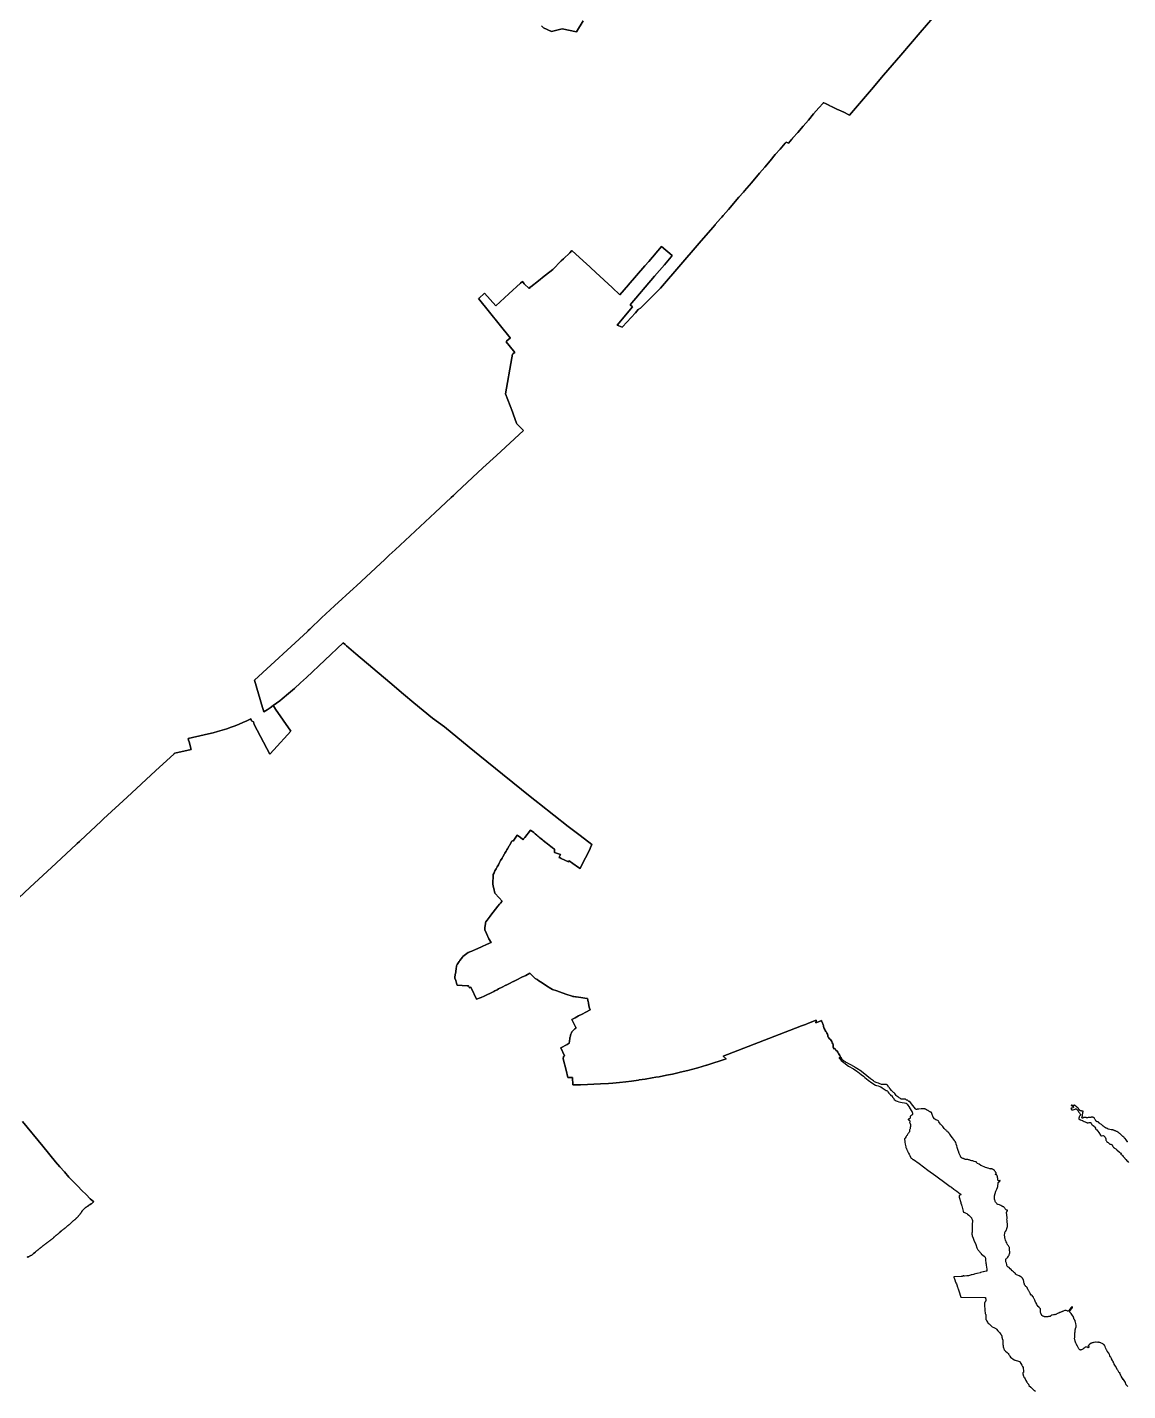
# Model space of a CAD drawing. Header units: inches. Extents: x 1341578 to 1502124, y 557203 to 748561.
# Drawn here: x 1458921 to 1472535, y 601677 to 618543 of the extents above; entities that cross this region are included whole.
import ezdxf

# ---------------------------------------------------------------- set-up
doc = ezdxf.new("R2010")
doc.units = ezdxf.units.IN
doc.header["$MEASUREMENT"] = 0
doc.layers.add('Zipcode', color=7, linetype='Continuous')

msp = doc.modelspace()

# ---------------------------------------------------------------- linework, layer by layer
at = {"layer": 'Zipcode'}
for points in [[(1470124, 618659), (1469969, 618477), (1469729, 618198), (1469514, 617950), (1469365, 617775), (1469091, 617454), (1469069, 617469), (1469040, 617484), (1469039, 617484), (1469021, 617493), (1468995, 617505), (1468956, 617522), (1468944, 617527), (1468936, 617530), (1468904, 617545), (1468870, 617562), (1468849, 617571), (1468846, 617573), (1468836, 617578), (1468813, 617590), (1468798, 617598), (1468776, 617610), (1468768, 617607), (1468766, 617605), (1468715, 617545), (1468649, 617470), (1468584, 617394), (1468518, 617319), (1468453, 617243), (1468394, 617175), (1468387, 617167), (1468381, 617160), (1468338, 617111), (1468337, 617109), (1468311, 617120), (1468308, 617121), (1468299, 617111), (1468234, 617036), (1468175, 616967), (1468110, 616891), (1468045, 616814), (1468012, 616777), (1467980, 616738), (1467879, 616619), (1467792, 616519), (1467781, 616505), (1467726, 616441), (1467596, 616290), (1467531, 616215), (1467512, 616193), (1467498, 616177), (1467433, 616101), (1467431, 616099), (1467401, 616065), (1467234, 615871), (1466755, 615315), (1466507, 615070), (1466480, 615053), (1466444, 615012), (1466284, 614838), (1466280, 614834), (1466217, 614857), (1466408, 615083), (1466381, 615108), (1466378, 615111), (1466680, 615464), (1466803, 615606), (1466886, 615704), (1466899, 615719), (1466768, 615830), (1466767, 615830), (1466609, 615647), (1466562, 615593), (1466353, 615353), (1466357, 615357), (1466251, 615235), (1466157, 615322), (1465954, 615509), (1465825, 615628), (1465843, 615611), (1465659, 615780), (1465633, 615754), (1465556, 615679), (1465528, 615652), (1465421, 615547), (1465386, 615519), (1465314, 615463), (1465244, 615408), (1465149, 615334), (1465145, 615331), (1465129, 615310), (1465069, 615371), (1465047, 615397), (1465046, 615399), (1465021, 615376), (1464878, 615244), (1464717, 615097), (1464579, 615253), (1464507, 615189), (1464504, 615186), (1464896, 614700), (1464897, 614699), (1464860, 614667), (1464844, 614653), (1464881, 614607), (1464951, 614520), (1464932, 614507), (1464923, 614501), (1464915, 614453), (1464838, 614008), (1464923, 613785), (1464936, 613749), (1464974, 613647), (1464978, 613638), (1464978, 613637), (1465031, 613584), (1465055, 613559), (1465059, 613556), (1464727, 613247), (1464557, 613092), (1464429, 612975), (1464297, 612851), (1464231, 612789), (1464192, 612752), (1464165, 612727), (1464098, 612665), (1464032, 612603), (1463966, 612541), (1463473, 612079), (1463400, 612011), (1463341, 611955), (1463291, 611908), (1462993, 611634), (1462955, 611599), (1462722, 611385), (1462560, 611236), (1462418, 611098), (1462397, 611079), (1462391, 611073), (1462388, 611070), (1461732, 610466), (1461833, 610129), (1461840, 610104), (1461848, 610077), (1461887, 610101), (1461887, 610101), (1461926, 610126), (1461926, 610126), (1461964, 610152), (1461979, 610129), (1461994, 610107), (1462181, 609834), (1461970, 609605), (1461920, 609552), (1461730, 609919), (1461719, 609950), (1461696, 609965), (1461685, 609988), (1461637, 609965), (1461589, 609944), (1461541, 609923), (1461492, 609903), (1461492, 609903), (1461443, 609884), (1461388, 609866), (1461388, 609866), (1461332, 609848), (1461276, 609832), (1461221, 609816), (1461221, 609816), (1461165, 609802), (1461165, 609802), (1461109, 609790), (1460911, 609747), (1460917, 609723), (1460923, 609702), (1460948, 609609), (1460746, 609564), (1460739, 609558), (1460738, 609557), (1460507, 609344), (1460157, 609020), (1459866, 608751), (1459847, 608733), (1459837, 608724), (1459575, 608480), (1459566, 608472), (1459566, 608471), (1459566, 608471), (1459566, 608471), (1459568, 608469), (1459540, 608447), (1459531, 608439), (1459277, 608203), (1458953, 607901), (1458679, 607646)], [(1472538, 601729), (1472534, 601734), (1472529, 601739), (1472517, 601752), (1472515, 601754), (1472512, 601759), (1472511, 601760), (1472510, 601764), (1472509, 601769), (1472507, 601775), (1472506, 601780), (1472484, 601816), (1472481, 601819), (1472480, 601819), (1472478, 601818), (1472455, 601859), (1472451, 601865), (1472448, 601870), (1472441, 601883), (1472436, 601893), (1472436, 601895), (1472436, 601896), (1472437, 601896), (1472438, 601897), (1472440, 601898), (1472440, 601898), (1472440, 601899), (1472439, 601899), (1472439, 601900), (1472439, 601901), (1472438, 601902), (1472433, 601899), (1472429, 601898), (1472415, 601925), (1472412, 601931), (1472410, 601935), (1472384, 601980), (1472369, 602006), (1472366, 602012), (1472362, 602020), (1472360, 602024), (1472357, 602030), (1472350, 602043), (1472349, 602045), (1472346, 602050), (1472335, 602071), (1472333, 602074), (1472324, 602091), (1472321, 602097), (1472314, 602110), (1472308, 602125), (1472300, 602140), (1472282, 602167), (1472278, 602173), (1472275, 602179), (1472271, 602184), (1472261, 602208), (1472254, 602223), (1472251, 602231), (1472250, 602234), (1472248, 602237), (1472247, 602240), (1472244, 602243), (1472240, 602247), (1472236, 602251), (1472233, 602253), (1472230, 602256), (1472217, 602262), (1472208, 602266), (1472203, 602268), (1472190, 602272), (1472184, 602274), (1472180, 602275), (1472177, 602275), (1472174, 602276), (1472170, 602276), (1472165, 602276), (1472152, 602275), (1472144, 602276), (1472137, 602276), (1472118, 602273), (1472112, 602272), (1472105, 602271), (1472096, 602269), (1472088, 602267), (1472088, 602267), (1472084, 602266), (1472062, 602248), (1472060, 602247), (1472052, 602240), (1472050, 602238), (1472048, 602236), (1472047, 602235), (1472047, 602234), (1472048, 602233), (1472052, 602225), (1472055, 602220), (1472056, 602217), (1472056, 602216), (1472055, 602215), (1472055, 602215), (1472055, 602214), (1472054, 602214), (1472050, 602211), (1472050, 602211), (1472047, 602209), (1472045, 602209), (1472044, 602209), (1472042, 602210), (1472040, 602212), (1472038, 602215), (1472037, 602218), (1472035, 602220), (1472022, 602218), (1472018, 602217), (1472014, 602217), (1472011, 602216), (1472008, 602215), (1472004, 602212), (1471999, 602208), (1471994, 602204), (1471990, 602201), (1471987, 602199), (1471978, 602193), (1471964, 602185), (1471962, 602184), (1471962, 602184), (1471959, 602183), (1471956, 602182), (1471952, 602181), (1471949, 602181), (1471945, 602182), (1471942, 602185), (1471938, 602187), (1471932, 602196), (1471921, 602212), (1471912, 602228), (1471911, 602231), (1471909, 602236), (1471908, 602239), (1471905, 602242), (1471904, 602245), (1471903, 602250), (1471901, 602254), (1471898, 602259), (1471893, 602267), (1471886, 602290), (1471885, 602295), (1471882, 602301), (1471881, 602307), (1471880, 602311), (1471878, 602319), (1471878, 602324), (1471877, 602329), (1471879, 602334), (1471880, 602355), (1471880, 602360), (1471880, 602362), (1471881, 602370), (1471881, 602379), (1471881, 602385), (1471881, 602389), (1471882, 602394), (1471883, 602404), (1471886, 602423), (1471886, 602429), (1471886, 602434), (1471887, 602439), (1471887, 602442), (1471888, 602447), (1471889, 602450), (1471890, 602453), (1471891, 602456), (1471894, 602459), (1471896, 602463), (1471899, 602468), (1471899, 602474), (1471898, 602485), (1471891, 602510), (1471888, 602524), (1471886, 602534), (1471886, 602541), (1471887, 602542), (1471886, 602543), (1471883, 602548), (1471882, 602548), (1471875, 602559), (1471870, 602568), (1471867, 602578), (1471866, 602582), (1471864, 602588), (1471863, 602592), (1471853, 602608), (1471836, 602631), (1471836, 602631), (1471834, 602633), (1471827, 602642), (1471820, 602651), (1471819, 602652), (1471817, 602656), (1471816, 602659), (1471817, 602661), (1471817, 602662), (1471818, 602664), (1471818, 602665), (1471824, 602671), (1471826, 602673), (1471841, 602689), (1471841, 602691), (1471843, 602695), (1471845, 602699), (1471847, 602702), (1471850, 602704), (1471850, 602705), (1471852, 602706), (1471852, 602710), (1471851, 602712), (1471848, 602714), (1471845, 602713), (1471832, 602702), (1471818, 602688), (1471815, 602683), (1471813, 602680), (1471813, 602678), (1471811, 602673), (1471808, 602669), (1471804, 602666), (1471798, 602663), (1471793, 602662), (1471790, 602663), (1471786, 602664), (1471772, 602668), (1471760, 602671), (1471758, 602671), (1471757, 602671), (1471756, 602671), (1471744, 602667), (1471739, 602663), (1471729, 602659), (1471726, 602658), (1471722, 602656), (1471719, 602653), (1471717, 602653), (1471708, 602648), (1471700, 602646), (1471698, 602646), (1471696, 602646), (1471693, 602644), (1471691, 602643), (1471682, 602638), (1471673, 602635), (1471665, 602631), (1471665, 602631), (1471660, 602627), (1471652, 602624), (1471647, 602622), (1471642, 602620), (1471632, 602616), (1471631, 602616), (1471630, 602616), (1471629, 602617), (1471628, 602618), (1471628, 602619), (1471615, 602617), (1471601, 602613), (1471597, 602612), (1471592, 602610), (1471589, 602609), (1471581, 602603), (1471581, 602603), (1471578, 602600), (1471575, 602597), (1471571, 602595), (1471564, 602594), (1471553, 602594), (1471548, 602593), (1471545, 602592), (1471542, 602591), (1471538, 602590), (1471536, 602590), (1471528, 602590), (1471523, 602591), (1471516, 602592), (1471512, 602593), (1471507, 602593), (1471507, 602593), (1471500, 602594), (1471496, 602596), (1471490, 602598), (1471486, 602599), (1471479, 602605), (1471478, 602607), (1471475, 602609), (1471464, 602626), (1471458, 602637), (1471457, 602647), (1471456, 602660), (1471456, 602660), (1471456, 602661), (1471456, 602669), (1471456, 602671), (1471457, 602672), (1471457, 602676), (1471457, 602680), (1471457, 602684), (1471454, 602690), (1471449, 602697), (1471444, 602704), (1471444, 602704), (1471441, 602708), (1471440, 602710), (1471438, 602712), (1471436, 602713), (1471433, 602713), (1471430, 602713), (1471425, 602721), (1471419, 602731), (1471408, 602748), (1471409, 602751), (1471407, 602756), (1471399, 602767), (1471396, 602774), (1471391, 602785), (1471386, 602797), (1471382, 602804), (1471378, 602812), (1471375, 602819), (1471371, 602827), (1471368, 602833), (1471364, 602839), (1471359, 602844), (1471355, 602850), (1471348, 602859), (1471347, 602860), (1471345, 602860), (1471343, 602860), (1471341, 602861), (1471329, 602882), (1471326, 602888), (1471322, 602893), (1471319, 602898), (1471314, 602905), (1471311, 602911), (1471308, 602917), (1471305, 602924), (1471302, 602929), (1471300, 602933), (1471297, 602939), (1471295, 602942), (1471294, 602946), (1471293, 602950), (1471291, 602954), (1471288, 602959), (1471284, 602962), (1471276, 602968), (1471272, 602971), (1471269, 602974), (1471264, 602982), (1471260, 602988), (1471257, 602994), (1471252, 603008), (1471251, 603017), (1471251, 603023), (1471250, 603030), (1471248, 603034), (1471247, 603041), (1471246, 603047), (1471244, 603052), (1471239, 603059), (1471232, 603068), (1471225, 603076), (1471219, 603082), (1471211, 603086), (1471193, 603098), (1471173, 603107), (1471158, 603112), (1471154, 603114), (1471152, 603116), (1471150, 603118), (1471148, 603121), (1471147, 603122), (1471145, 603126), (1471141, 603132), (1471139, 603134), (1471136, 603136), (1471126, 603145), (1471124, 603146), (1471118, 603151), (1471113, 603156), (1471108, 603159), (1471104, 603162), (1471091, 603175), (1471081, 603187), (1471068, 603200), (1471062, 603204), (1471056, 603207), (1471052, 603208), (1471048, 603211), (1471046, 603213), (1471043, 603217), (1471043, 603219), (1471041, 603226), (1471038, 603240), (1471034, 603255), (1471034, 603256), (1471031, 603263), (1471029, 603272), (1471028, 603278), (1471028, 603282), (1471027, 603286), (1471027, 603293), (1471028, 603298), (1471029, 603304), (1471032, 603309), (1471036, 603315), (1471040, 603318), (1471045, 603322), (1471046, 603323), (1471049, 603326), (1471051, 603330), (1471060, 603343), (1471063, 603349), (1471067, 603355), (1471068, 603359), (1471070, 603364), (1471072, 603372), (1471075, 603382), (1471076, 603389), (1471075, 603399), (1471074, 603406), (1471073, 603414), (1471072, 603423), (1471072, 603432), (1471073, 603437), (1471073, 603442), (1471073, 603448), (1471070, 603455), (1471065, 603463), (1471062, 603468), (1471057, 603472), (1471053, 603478), (1471049, 603486), (1471045, 603491), (1471038, 603506), (1471032, 603519), (1471028, 603528), (1471022, 603541), (1471017, 603555), (1471015, 603566), (1471014, 603574), (1471013, 603585), (1471013, 603586), (1471012, 603594), (1471012, 603606), (1471014, 603624), (1471016, 603635), (1471019, 603642), (1471020, 603643), (1471023, 603649), (1471026, 603653), (1471036, 603671), (1471039, 603679), (1471041, 603686), (1471044, 603695), (1471046, 603709), (1471047, 603722), (1471047, 603730), (1471046, 603738), (1471046, 603744), (1471044, 603753), (1471043, 603771), (1471042, 603783), (1471041, 603793), (1471044, 603808), (1471044, 603813), (1471044, 603820), (1471042, 603828), (1471041, 603835), (1471040, 603848), (1471040, 603849), (1471038, 603861), (1471037, 603868), (1471036, 603875), (1471035, 603882), (1471035, 603883), (1471036, 603887), (1471038, 603892), (1471041, 603896), (1471045, 603900), (1471047, 603903), (1471048, 603906), (1471047, 603909), (1471044, 603911), (1471035, 603912), (1471031, 603914), (1471027, 603918), (1471018, 603929), (1471013, 603937), (1471007, 603945), (1471001, 603950), (1470996, 603953), (1470989, 603956), (1470985, 603958), (1470978, 603961), (1470965, 603969), (1470947, 603978), (1470934, 603979), (1470929, 603981), (1470923, 603984), (1470918, 603987), (1470914, 603991), (1470910, 603996), (1470899, 604011), (1470895, 604020), (1470894, 604027), (1470893, 604033), (1470892, 604036), (1470891, 604037), (1470891, 604038), (1470889, 604039), (1470888, 604042), (1470885, 604057), (1470885, 604071), (1470887, 604090), (1470894, 604117), (1470904, 604145), (1470915, 604169), (1470917, 604172), (1470926, 604192), (1470929, 604202), (1470930, 604213), (1470930, 604216), (1470932, 604235), (1470934, 604247), (1470934, 604252), (1470935, 604255), (1470937, 604256), (1470939, 604256), (1470942, 604256), (1470943, 604257), (1470944, 604259), (1470945, 604262), (1470946, 604266), (1470947, 604266), (1470948, 604268), (1470953, 604271), (1470957, 604275), (1470956, 604277), (1470954, 604278), (1470951, 604277), (1470941, 604273), (1470938, 604273), (1470935, 604272), (1470933, 604272), (1470932, 604272), (1470931, 604274), (1470931, 604277), (1470930, 604284), (1470930, 604287), (1470930, 604296), (1470930, 604297), (1470929, 604301), (1470928, 604305), (1470928, 604307), (1470928, 604307), (1470928, 604308), (1470927, 604310), (1470926, 604312), (1470925, 604315), (1470925, 604316), (1470923, 604322), (1470920, 604335), (1470918, 604340), (1470916, 604345), (1470915, 604347), (1470914, 604347), (1470908, 604347), (1470904, 604348), (1470902, 604351), (1470900, 604353), (1470900, 604356), (1470901, 604357), (1470903, 604359), (1470905, 604361), (1470907, 604362), (1470907, 604364), (1470907, 604366), (1470907, 604368), (1470906, 604371), (1470902, 604378), (1470900, 604382), (1470898, 604386), (1470896, 604390), (1470893, 604395), (1470887, 604403), (1470884, 604406), (1470881, 604409), (1470876, 604411), (1470870, 604412), (1470867, 604413), (1470866, 604413), (1470863, 604415), (1470857, 604420), (1470855, 604421), (1470852, 604422), (1470848, 604421), (1470846, 604420), (1470845, 604419), (1470843, 604420), (1470839, 604421), (1470828, 604424), (1470810, 604429), (1470805, 604431), (1470790, 604436), (1470790, 604436), (1470777, 604440), (1470759, 604446), (1470740, 604454), (1470731, 604458), (1470719, 604465), (1470696, 604479), (1470678, 604489), (1470668, 604496), (1470667, 604497), (1470667, 604498), (1470666, 604500), (1470666, 604501), (1470666, 604503), (1470665, 604504), (1470664, 604505), (1470663, 604505), (1470659, 604507), (1470656, 604507), (1470650, 604508), (1470636, 604514), (1470629, 604516), (1470618, 604520), (1470614, 604521), (1470613, 604521), (1470608, 604522), (1470595, 604524), (1470589, 604526), (1470582, 604529), (1470581, 604530), (1470575, 604533), (1470567, 604535), (1470557, 604536), (1470553, 604537), (1470549, 604537), (1470534, 604537), (1470531, 604537), (1470526, 604538), (1470522, 604539), (1470518, 604541), (1470513, 604544), (1470512, 604545), (1470510, 604547), (1470507, 604547), (1470504, 604548), (1470495, 604551), (1470486, 604555), (1470482, 604558), (1470479, 604560), (1470479, 604560), (1470475, 604563), (1470473, 604566), (1470472, 604567), (1470467, 604576), (1470466, 604578), (1470456, 604596), (1470450, 604613), (1470448, 604616), (1470445, 604621), (1470444, 604627), (1470438, 604648), (1470427, 604688), (1470421, 604709), (1470418, 604714), (1470417, 604716), (1470416, 604719), (1470414, 604722), (1470412, 604731), (1470408, 604746), (1470400, 604760), (1470397, 604765), (1470392, 604773), (1470380, 604789), (1470367, 604807), (1470352, 604828), (1470335, 604850), (1470334, 604851), (1470331, 604855), (1470327, 604860), (1470324, 604863), (1470318, 604870), (1470306, 604880), (1470300, 604886), (1470297, 604888), (1470291, 604894), (1470291, 604894), (1470287, 604899), (1470282, 604905), (1470274, 604912), (1470265, 604923), (1470247, 604944), (1470220, 604976), (1470208, 604992), (1470200, 605002), (1470199, 605004), (1470194, 605012), (1470192, 605014), (1470190, 605016), (1470187, 605019), (1470184, 605021), (1470160, 605030), (1470150, 605035), (1470146, 605038), (1470144, 605040), (1470129, 605062), (1470122, 605073), (1470119, 605082), (1470108, 605117), (1470106, 605119), (1470105, 605120), (1470103, 605121), (1470099, 605122), (1470093, 605125), (1470089, 605128), (1470082, 605132), (1470074, 605137), (1470066, 605142), (1470061, 605145), (1470055, 605149), (1470047, 605153), (1470035, 605159), (1470031, 605161), (1470025, 605163), (1470017, 605164), (1470008, 605165), (1470003, 605166), (1469994, 605166), (1469979, 605164), (1469950, 605162), (1469936, 605162), (1469932, 605161), (1469930, 605159), (1469930, 605159), (1469926, 605157), (1469922, 605156), (1469918, 605156), (1469916, 605156), (1469916, 605156), (1469913, 605159), (1469912, 605161), (1469911, 605163), (1469909, 605165), (1469908, 605166), (1469876, 605207), (1469874, 605209), (1469873, 605211), (1469840, 605253), (1469839, 605255), (1469834, 605256), (1469829, 605257), (1469824, 605260), (1469818, 605263), (1469813, 605267), (1469809, 605270), (1469801, 605271), (1469797, 605272), (1469793, 605273), (1469789, 605278), (1469785, 605282), (1469780, 605284), (1469775, 605285), (1469767, 605284), (1469756, 605285), (1469749, 605285), (1469744, 605285), (1469738, 605285), (1469732, 605285), (1469727, 605287), (1469722, 605291), (1469717, 605295), (1469709, 605300), (1469699, 605307), (1469690, 605314), (1469678, 605322), (1469670, 605331), (1469653, 605352), (1469645, 605361), (1469638, 605368), (1469638, 605368), (1469634, 605372), (1469627, 605379), (1469614, 605393), (1469598, 605410), (1469596, 605411), (1469589, 605418), (1469586, 605422), (1469578, 605431), (1469576, 605433), (1469571, 605442), (1469568, 605453), (1469567, 605454), (1469564, 605457), (1469557, 605461), (1469552, 605463), (1469550, 605464), (1469544, 605464), (1469540, 605464), (1469526, 605464), (1469521, 605464), (1469514, 605464), (1469513, 605464), (1469503, 605465), (1469499, 605465), (1469496, 605466), (1469487, 605467), (1469462, 605477), (1469461, 605477), (1469452, 605480), (1469436, 605486), (1469402, 605500), (1469389, 605509), (1469353, 605536), (1469261, 605611), (1469225, 605637), (1469217, 605643), (1469205, 605651), (1469164, 605677), (1469156, 605682), (1469103, 605714), (1469076, 605727), (1469072, 605729), (1469051, 605739), (1469042, 605746), (1469027, 605754), (1469021, 605757), (1469017, 605760), (1469006, 605771), (1469000, 605779), (1468995, 605787), (1468986, 605801), (1468979, 605817), (1468974, 605826), (1468967, 605836), (1468959, 605847), (1468953, 605856), (1468947, 605866), (1468939, 605876), (1468926, 605891), (1468917, 605906), (1468912, 605910), (1468905, 605911), (1468902, 605908), (1468899, 605905), (1468894, 605914), (1468892, 605927), (1468892, 605943), (1468890, 605954), (1468885, 605968), (1468879, 605982), (1468873, 605996), (1468866, 606009), (1468857, 606022), (1468847, 606032), (1468838, 606041), (1468831, 606051), (1468826, 606065), (1468823, 606075), (1468819, 606088), (1468814, 606099), (1468808, 606111), (1468802, 606121), (1468794, 606133), (1468787, 606145), (1468781, 606158), (1468776, 606171), (1468773, 606181), (1468770, 606193), (1468768, 606205), (1468765, 606214), (1468760, 606224), (1468757, 606228), (1468754, 606233), (1468748, 606253), (1468748, 606256), (1468731, 606249), (1468675, 606229), (1468679, 606252), (1468681, 606263), (1468584, 606224), (1468548, 606209), (1468487, 606185), (1468478, 606182), (1467532, 605815), (1467566, 605784), (1467329, 605705), (1467326, 605704), (1467271, 605687), (1467215, 605672), (1467156, 605655), (1467095, 605639), (1467000, 605618), (1466987, 605615), (1466905, 605595), (1466828, 605579), (1466737, 605561), (1466699, 605554), (1466650, 605546), (1466565, 605532), (1466492, 605521), (1466482, 605520), (1466396, 605508), (1466325, 605500), (1466249, 605492), (1466164, 605483), (1466110, 605479), (1466011, 605472), (1465930, 605468), (1465850, 605465), (1465765, 605463), (1465671, 605462), (1465667, 605551), (1465642, 605551), (1465633, 605551), (1465625, 605551), (1465616, 605551), (1465609, 605551), (1465587, 605642), (1465552, 605783), (1465549, 605796), (1465554, 605798), (1465554, 605812), (1465556, 605813), (1465558, 605814), (1465560, 605815), (1465562, 605816), (1465564, 605817), (1465566, 605818), (1465568, 605820), (1465520, 605917), (1465600, 605960), (1465626, 605978), (1465627, 605985), (1465628, 605992), (1465629, 606000), (1465630, 606007), (1465631, 606014), (1465632, 606021), (1465633, 606028), (1465635, 606041), (1465637, 606053), (1465640, 606065), (1465643, 606077), (1465645, 606088), (1465649, 606097), (1465653, 606106), (1465659, 606115), (1465665, 606123), (1465672, 606131), (1465680, 606139), (1465688, 606146), (1465697, 606153), (1465708, 606160), (1465707, 606174), (1465704, 606180), (1465658, 606269), (1465699, 606290), (1465742, 606313), (1465785, 606335), (1465832, 606359), (1465886, 606388), (1465877, 606410), (1465874, 606422), (1465865, 606469), (1465863, 606479), (1465861, 606489), (1465853, 606527), (1465844, 606529), (1465771, 606540), (1465713, 606548), (1465703, 606550), (1465684, 606552), (1465669, 606555), (1465664, 606556), (1465651, 606561), (1465598, 606579), (1465540, 606599), (1465507, 606610), (1465473, 606624), (1465419, 606641), (1465378, 606667), (1465365, 606675), (1465334, 606695), (1465291, 606722), (1465249, 606749), (1465228, 606762), (1465211, 606773), (1465206, 606778), (1465172, 606810), (1465139, 606841), (1465087, 606815), (1465039, 606791), (1465030, 606787), (1464986, 606765), (1464937, 606741), (1464934, 606740), (1464888, 606716), (1464844, 606693), (1464842, 606693), (1464796, 606669), (1464752, 606647), (1464734, 606637), (1464706, 606623), (1464692, 606616), (1464658, 606598), (1464642, 606590), (1464616, 606578), (1464574, 606559), (1464537, 606542), (1464526, 606537), (1464479, 606520), (1464416, 606652), (1464408, 606669), (1464391, 606663), (1464379, 606685), (1464363, 606686), (1464241, 606693), (1464233, 606717), (1464221, 606751), (1464211, 606779), (1464211, 606786), (1464210, 606792), (1464215, 606823), (1464221, 606858), (1464223, 606870), (1464225, 606893), (1464230, 606933), (1464230, 606934), (1464241, 606951), (1464266, 606986), (1464269, 606991), (1464274, 606998), (1464304, 607041), (1464308, 607046), (1464309, 607047), (1464361, 607085), (1464376, 607096), (1464410, 607111), (1464421, 607116), (1464437, 607123), (1464458, 607132), (1464503, 607152), (1464533, 607165), (1464549, 607172), (1464557, 607176), (1464593, 607193), (1464638, 607213), (1464658, 607222), (1464631, 607269), (1464601, 607334), (1464581, 607380), (1464583, 607404), (1464588, 607457), (1464589, 607471), (1464593, 607476), (1464610, 607498), (1464647, 607546), (1464682, 607592), (1464684, 607595), (1464713, 607633), (1464742, 607671), (1464744, 607673), (1464763, 607695), (1464776, 607710), (1464796, 607734), (1464759, 607774), (1464706, 607833), (1464692, 607889), (1464686, 607918), (1464679, 607948), (1464679, 607953), (1464681, 607986), (1464683, 608019), (1464686, 608062), (1464696, 608083), (1464707, 608107), (1464721, 608132), (1464735, 608159), (1464749, 608184), (1464764, 608213), (1464772, 608227), (1464777, 608236), (1464795, 608266), (1464804, 608282), (1464825, 608318), (1464831, 608327), (1464844, 608350), (1464855, 608369), (1464861, 608380), (1464884, 608418), (1464886, 608422), (1464891, 608431), (1464916, 608474), (1464923, 608485), (1464934, 608476), (1464983, 608550), (1465022, 608519), (1465046, 608500), (1465054, 608493), (1465065, 608507), (1465076, 608522), (1465147, 608613), (1465157, 608605), (1465187, 608581), (1465204, 608567), (1465224, 608551), (1465239, 608538), (1465250, 608530), (1465264, 608518), (1465297, 608490), (1465302, 608485), (1465341, 608453), (1465342, 608452), (1465351, 608445), (1465380, 608423), (1465394, 608413), (1465419, 608394), (1465443, 608376), (1465442, 608333), (1465517, 608310), (1465500, 608276), (1465498, 608273), (1465512, 608267), (1465525, 608261), (1465616, 608218), (1465616, 608218), (1465624, 608233), (1465672, 608199), (1465742, 608149), (1465760, 608136), (1465774, 608165), (1465879, 608374), (1465890, 608397), (1465907, 608433), (1465760, 608545), (1465760, 608545), (1465613, 608657), (1465256, 608938), (1465237, 608953), (1465162, 609013), (1464801, 609305), (1464520, 609531), (1464386, 609638), (1464083, 609888), (1463933, 609998), (1463705, 610186), (1463576, 610292), (1463405, 610438), (1462987, 610794), (1462871, 610893), (1462853, 610908), (1462830, 610927), (1462375, 610499), (1462302, 610432), (1462302, 610432), (1462228, 610365), (1462228, 610365), (1462152, 610300), (1462152, 610300), (1462076, 610235), (1462047, 610213), (1462006, 610182), (1462006, 610182), (1461964, 610152), (1461926, 610126), (1461926, 610126), (1461887, 610101), (1461887, 610101), (1461848, 610077), (1461840, 610104), (1461833, 610129), (1461732, 610466), (1462388, 611070), (1462391, 611073), (1462397, 611079), (1462418, 611098), (1462560, 611236), (1462722, 611385), (1462955, 611599), (1462993, 611634), (1463291, 611908), (1463341, 611955), (1463400, 612011), (1463473, 612079), (1463966, 612541), (1464032, 612603), (1464098, 612665), (1464165, 612727), (1464192, 612752), (1464231, 612789), (1464297, 612851), (1464429, 612975), (1464557, 613092), (1464727, 613247), (1465059, 613556), (1465055, 613559), (1465031, 613584), (1464978, 613637), (1464978, 613638), (1464974, 613647), (1464936, 613749), (1464923, 613785), (1464838, 614008), (1464915, 614453), (1464923, 614501), (1464932, 614507), (1464951, 614520), (1464881, 614607), (1464844, 614653), (1464860, 614667), (1464897, 614699), (1464896, 614700), (1464504, 615186), (1464507, 615189), (1464579, 615253), (1464717, 615097), (1464878, 615244), (1465021, 615376), (1465046, 615399), (1465047, 615397), (1465069, 615371), (1465129, 615310), (1465145, 615331), (1465149, 615334), (1465244, 615408), (1465314, 615463), (1465386, 615519), (1465421, 615547), (1465528, 615652), (1465556, 615679), (1465633, 615754), (1465659, 615780), (1465843, 615611), (1465825, 615628), (1465954, 615509), (1466157, 615322), (1466251, 615235), (1466357, 615357), (1466353, 615353), (1466562, 615593), (1466609, 615647), (1466767, 615830), (1466768, 615830), (1466899, 615719), (1466886, 615704), (1466803, 615606), (1466680, 615464), (1466378, 615111), (1466381, 615108), (1466408, 615083), (1466217, 614857), (1466280, 614834), (1466284, 614838), (1466444, 615012), (1466480, 615053), (1466507, 615070), (1466755, 615315), (1467234, 615871), (1467401, 616065), (1467431, 616099), (1467433, 616101), (1467498, 616177), (1467512, 616193), (1467531, 616215), (1467596, 616290), (1467726, 616441), (1467781, 616505), (1467792, 616519), (1467879, 616619), (1467980, 616738), (1468012, 616777), (1468045, 616814), (1468110, 616891), (1468175, 616967), (1468234, 617036), (1468299, 617111), (1468308, 617121), (1468311, 617120), (1468337, 617109), (1468338, 617111), (1468381, 617160), (1468387, 617167), (1468394, 617175), (1468453, 617243), (1468518, 617319), (1468584, 617394), (1468649, 617470), (1468715, 617545), (1468766, 617605), (1468768, 617607), (1468776, 617610), (1468798, 617598), (1468813, 617590), (1468836, 617578), (1468846, 617573), (1468849, 617571), (1468870, 617562), (1468904, 617545), (1468936, 617530), (1468944, 617527), (1468956, 617522), (1468995, 617505), (1469021, 617493), (1469039, 617484), (1469040, 617484), (1469069, 617469), (1469091, 617454), (1469365, 617775), (1469514, 617950), (1469729, 618198), (1469969, 618477), (1470124, 618659)], [(1465800, 618623), (1465716, 618486), (1465537, 618522), (1465471, 618506), (1465406, 618491), (1465306, 618536), (1465281, 618561)], [(1465281, 618561), (1465306, 618536), (1465406, 618491), (1465471, 618506), (1465537, 618522), (1465716, 618486), (1465800, 618623)], [(1458679, 607646), (1458953, 607901), (1459277, 608203), (1459531, 608439), (1459540, 608447), (1459568, 608469), (1459566, 608471), (1459566, 608471), (1459566, 608471), (1459566, 608472), (1459575, 608480), (1459837, 608724), (1459847, 608733), (1459866, 608751), (1460157, 609020), (1460507, 609344), (1460738, 609557), (1460739, 609558), (1460746, 609564), (1460948, 609609), (1460923, 609702), (1460917, 609723), (1460911, 609747), (1461109, 609790), (1461165, 609802), (1461165, 609802), (1461221, 609816), (1461221, 609816), (1461276, 609832), (1461332, 609848), (1461388, 609866), (1461388, 609866), (1461443, 609884), (1461492, 609903), (1461492, 609903), (1461541, 609923), (1461589, 609944), (1461637, 609965), (1461685, 609988), (1461696, 609965), (1461719, 609950), (1461730, 609919), (1461920, 609552), (1461970, 609605), (1462181, 609834), (1461994, 610107), (1461979, 610129), (1461964, 610152), (1462006, 610182), (1462006, 610182), (1462047, 610213), (1462076, 610235), (1462152, 610300), (1462152, 610300), (1462228, 610365), (1462228, 610365), (1462302, 610432), (1462302, 610432), (1462375, 610499), (1462830, 610927), (1462853, 610908), (1462871, 610893), (1462987, 610794), (1463405, 610438), (1463576, 610292), (1463705, 610186), (1463933, 609998), (1464083, 609888), (1464386, 609638), (1464520, 609531), (1464801, 609305), (1465162, 609013), (1465237, 608953), (1465256, 608938), (1465613, 608657), (1465760, 608545), (1465760, 608545), (1465907, 608433), (1465890, 608397), (1465879, 608374), (1465774, 608165), (1465760, 608136), (1465742, 608149), (1465672, 608199), (1465624, 608233), (1465616, 608218), (1465616, 608218), (1465525, 608261), (1465512, 608267), (1465498, 608273), (1465500, 608276), (1465517, 608310), (1465442, 608333), (1465443, 608376), (1465419, 608394), (1465394, 608413), (1465380, 608423), (1465351, 608445), (1465342, 608452), (1465341, 608453), (1465302, 608485), (1465297, 608490), (1465264, 608518), (1465250, 608530), (1465239, 608538), (1465224, 608551), (1465204, 608567), (1465187, 608581), (1465157, 608605), (1465147, 608613), (1465076, 608522), (1465065, 608507), (1465054, 608493), (1465046, 608500), (1465022, 608519), (1464983, 608550), (1464934, 608476), (1464923, 608485), (1464916, 608474), (1464891, 608431), (1464886, 608422), (1464884, 608418), (1464861, 608380), (1464855, 608369), (1464844, 608350), (1464831, 608327), (1464825, 608318), (1464804, 608282), (1464795, 608266), (1464777, 608236), (1464772, 608227), (1464764, 608213), (1464749, 608184), (1464735, 608159), (1464721, 608132), (1464707, 608107), (1464696, 608083), (1464686, 608062), (1464683, 608019), (1464681, 607986), (1464679, 607953), (1464679, 607948), (1464686, 607918), (1464692, 607889), (1464706, 607833), (1464759, 607774), (1464796, 607734), (1464776, 607710), (1464763, 607695), (1464744, 607673), (1464742, 607671), (1464713, 607633), (1464684, 607595), (1464682, 607592), (1464647, 607546), (1464610, 607498), (1464593, 607476), (1464589, 607471), (1464588, 607457), (1464583, 607404), (1464581, 607380), (1464601, 607334), (1464631, 607269), (1464658, 607222), (1464638, 607213), (1464593, 607193), (1464557, 607176), (1464549, 607172), (1464533, 607165), (1464503, 607152), (1464458, 607132), (1464437, 607123), (1464421, 607116), (1464410, 607111), (1464376, 607096), (1464361, 607085), (1464309, 607047), (1464308, 607046), (1464304, 607041), (1464274, 606998), (1464269, 606991), (1464266, 606986), (1464241, 606951), (1464230, 606934), (1464230, 606933), (1464225, 606893), (1464223, 606870), (1464221, 606858), (1464215, 606823), (1464210, 606792), (1464211, 606786), (1464211, 606779), (1464221, 606751), (1464233, 606717), (1464241, 606693), (1464363, 606686), (1464379, 606685), (1464391, 606663), (1464408, 606669), (1464416, 606652), (1464479, 606520), (1464526, 606537), (1464537, 606542), (1464574, 606559), (1464616, 606578), (1464642, 606590), (1464658, 606598), (1464692, 606616), (1464706, 606623), (1464734, 606637), (1464752, 606647), (1464796, 606669), (1464842, 606693), (1464844, 606693), (1464888, 606716), (1464934, 606740), (1464937, 606741), (1464986, 606765), (1465030, 606787), (1465039, 606791), (1465087, 606815), (1465139, 606841), (1465172, 606810), (1465206, 606778), (1465211, 606773), (1465228, 606762), (1465249, 606749), (1465291, 606722), (1465334, 606695), (1465365, 606675), (1465378, 606667), (1465419, 606641), (1465473, 606624), (1465507, 606610), (1465540, 606599), (1465598, 606579), (1465651, 606561), (1465664, 606556), (1465669, 606555), (1465684, 606552), (1465703, 606550), (1465713, 606548), (1465771, 606540), (1465844, 606529), (1465853, 606527), (1465861, 606489), (1465863, 606479), (1465865, 606469), (1465874, 606422), (1465877, 606410), (1465886, 606388), (1465832, 606359), (1465785, 606335), (1465742, 606313), (1465699, 606290), (1465658, 606269), (1465704, 606180), (1465707, 606174), (1465708, 606160), (1465697, 606153), (1465688, 606146), (1465680, 606139), (1465672, 606131), (1465665, 606123), (1465659, 606115), (1465653, 606106), (1465649, 606097), (1465645, 606088), (1465643, 606077), (1465640, 606065), (1465637, 606053), (1465635, 606041), (1465633, 606028), (1465632, 606021), (1465631, 606014), (1465630, 606007), (1465629, 606000), (1465628, 605992), (1465627, 605985), (1465626, 605978), (1465600, 605960), (1465520, 605917), (1465568, 605820), (1465566, 605818), (1465564, 605817), (1465562, 605816), (1465560, 605815), (1465558, 605814), (1465556, 605813), (1465554, 605812), (1465554, 605798), (1465549, 605796), (1465552, 605783), (1465587, 605642), (1465609, 605551), (1465616, 605551), (1465625, 605551), (1465633, 605551), (1465642, 605551), (1465667, 605551), (1465671, 605462), (1465765, 605463), (1465850, 605465), (1465930, 605468), (1466011, 605472), (1466110, 605479), (1466164, 605483), (1466249, 605492), (1466325, 605500), (1466396, 605508), (1466482, 605520), (1466492, 605521), (1466565, 605532), (1466650, 605546), (1466699, 605554), (1466737, 605561), (1466828, 605579), (1466905, 605595), (1466987, 605615), (1467000, 605618), (1467095, 605639), (1467156, 605655), (1467215, 605672), (1467271, 605687), (1467326, 605704), (1467329, 605705), (1467566, 605784), (1467532, 605815), (1468478, 606182), (1468487, 606185), (1468548, 606209), (1468584, 606224), (1468681, 606263), (1468679, 606252), (1468675, 606229), (1468731, 606249), (1468748, 606256), (1468748, 606253), (1468754, 606233), (1468757, 606228), (1468760, 606224), (1468765, 606214), (1468768, 606205), (1468770, 606193), (1468773, 606181), (1468776, 606171), (1468781, 606158), (1468787, 606145), (1468794, 606133), (1468802, 606121), (1468808, 606111), (1468814, 606099), (1468819, 606088), (1468823, 606075), (1468826, 606065), (1468831, 606051), (1468838, 606041), (1468847, 606032), (1468857, 606022), (1468866, 606009), (1468873, 605996), (1468879, 605982), (1468885, 605968), (1468890, 605954), (1468892, 605943), (1468892, 605927), (1468894, 605914), (1468899, 605905), (1468902, 605908), (1468905, 605911), (1468912, 605910), (1468917, 605906), (1468926, 605891), (1468939, 605876), (1468947, 605866), (1468953, 605856), (1468959, 605847), (1468967, 605836), (1468974, 605826), (1468979, 605817), (1468986, 605801), (1468995, 605787), (1469000, 605779), (1469006, 605771), (1469017, 605760), (1469000, 605773), (1468986, 605791), (1468979, 605799), (1468973, 605800), (1468968, 605798), (1468966, 605794), (1468967, 605791), (1468982, 605774), (1468991, 605763), (1469021, 605736), (1469080, 605692), (1469143, 605659), (1469185, 605632), (1469197, 605623), (1469238, 605588), (1469266, 605567), (1469282, 605552), (1469324, 605520), (1469371, 605486), (1469415, 605459), (1469429, 605452), (1469446, 605448), (1469467, 605441), (1469480, 605435), (1469497, 605425), (1469548, 605392), (1469554, 605390), (1469563, 605383), (1469568, 605375), (1469581, 605356), (1469586, 605350), (1469596, 605343), (1469599, 605340), (1469601, 605333), (1469604, 605330), (1469610, 605328), (1469619, 605323), (1469619, 605322), (1469621, 605319), (1469624, 605309), (1469627, 605308), (1469630, 605305), (1469634, 605304), (1469639, 605297), (1469641, 605294), (1469642, 605286), (1469647, 605280), (1469672, 605264), (1469684, 605258), (1469703, 605251), (1469743, 605241), (1469773, 605238), (1469791, 605236), (1469796, 605233), (1469806, 605224), (1469835, 605179), (1469836, 605177), (1469837, 605175), (1469866, 605130), (1469868, 605126), (1469869, 605122), (1469870, 605118), (1469871, 605113), (1469872, 605109), (1469872, 605105), (1469872, 605101), (1469872, 605097), (1469871, 605096), (1469870, 605094), (1469868, 605091), (1469863, 605087), (1469858, 605084), (1469851, 605079), (1469849, 605076), (1469847, 605073), (1469845, 605069), (1469845, 605066), (1469845, 605062), (1469844, 605052), (1469843, 605049), (1469841, 605045), (1469837, 605042), (1469833, 605040), (1469830, 605039), (1469829, 605038), (1469825, 605038), (1469821, 605038), (1469818, 605038), (1469817, 605037), (1469817, 605036), (1469819, 605033), (1469821, 605030), (1469824, 605027), (1469827, 605026), (1469830, 605024), (1469832, 605023), (1469834, 605021), (1469836, 605019), (1469838, 605016), (1469839, 605012), (1469840, 605009), (1469840, 605006), (1469839, 605003), (1469839, 605002), (1469838, 605000), (1469836, 604997), (1469836, 604997), (1469836, 604995), (1469836, 604994), (1469838, 604990), (1469846, 604972), (1469846, 604970), (1469847, 604965), (1469849, 604960), (1469850, 604956), (1469849, 604952), (1469848, 604948), (1469847, 604945), (1469846, 604941), (1469845, 604939), (1469844, 604938), (1469844, 604934), (1469844, 604930), (1469844, 604926), (1469844, 604924), (1469844, 604921), (1469842, 604915), (1469839, 604910), (1469836, 604906), (1469835, 604903), (1469835, 604901), (1469835, 604898), (1469835, 604894), (1469835, 604892), (1469836, 604890), (1469836, 604886), (1469836, 604883), (1469835, 604881), (1469835, 604881), (1469832, 604877), (1469829, 604873), (1469822, 604862), (1469822, 604862), (1469819, 604858), (1469816, 604854), (1469807, 604840), (1469806, 604838), (1469802, 604831), (1469800, 604829), (1469795, 604821), (1469782, 604803), (1469777, 604798), (1469775, 604795), (1469774, 604794), (1469774, 604792), (1469775, 604787), (1469775, 604786), (1469775, 604786), (1469777, 604763), (1469778, 604752), (1469780, 604729), (1469784, 604709), (1469788, 604693), (1469790, 604687), (1469794, 604680), (1469794, 604680), (1469798, 604668), (1469801, 604663), (1469808, 604645), (1469809, 604643), (1469810, 604642), (1469811, 604642), (1469824, 604616), (1469831, 604603), (1469832, 604601), (1469834, 604597), (1469839, 604586), (1469847, 604566), (1469850, 604561), (1469853, 604557), (1469853, 604557), (1469856, 604554), (1469863, 604548), (1469864, 604548), (1469867, 604545), (1469874, 604540), (1469877, 604538), (1469878, 604538), (1469879, 604538), (1469880, 604538), (1469885, 604538), (1469955, 604487), (1470063, 604406), (1470163, 604334), (1470287, 604242), (1470338, 604204), (1470353, 604194), (1470383, 604172), (1470419, 604145), (1470463, 604114), (1470467, 604111), (1470468, 604109), (1470470, 604105), (1470470, 604101), (1470470, 604099), (1470459, 604095), (1470455, 604094), (1470453, 604092), (1470453, 604092), (1470451, 604089), (1470449, 604083), (1470449, 604079), (1470450, 604073), (1470450, 604072), (1470470, 604006), (1470471, 603999), (1470478, 603977), (1470480, 603971), (1470481, 603966), (1470481, 603966), (1470501, 603897), (1470505, 603885), (1470507, 603885), (1470507, 603884), (1470517, 603880), (1470518, 603880), (1470522, 603878), (1470543, 603870), (1470554, 603863), (1470570, 603850), (1470590, 603830), (1470592, 603826), (1470602, 603814), (1470603, 603813), (1470604, 603810), (1470611, 603794), (1470612, 603794), (1470612, 603793), (1470613, 603786), (1470613, 603786), (1470613, 603783), (1470613, 603773), (1470612, 603736), (1470611, 603692), (1470611, 603689), (1470611, 603683), (1470611, 603653), (1470611, 603634), (1470610, 603633), (1470608, 603631), (1470608, 603618), (1470608, 603614), (1470608, 603611), (1470609, 603607), (1470609, 603604), (1470609, 603600), (1470610, 603594), (1470611, 603590), (1470612, 603587), (1470613, 603583), (1470622, 603563), (1470627, 603552), (1470633, 603539), (1470654, 603486), (1470670, 603446), (1470678, 603429), (1470679, 603426), (1470682, 603423), (1470686, 603418), (1470695, 603408), (1470700, 603401), (1470707, 603391), (1470716, 603379), (1470717, 603379), (1470720, 603374), (1470722, 603370), (1470725, 603366), (1470743, 603353), (1470760, 603342), (1470765, 603338), (1470767, 603336), (1470772, 603327), (1470775, 603318), (1470775, 603317), (1470775, 603313), (1470774, 603312), (1470774, 603311), (1470776, 603290), (1470777, 603286), (1470778, 603269), (1470779, 603264), (1470780, 603257), (1470782, 603243), (1470782, 603241), (1470784, 603233), (1470784, 603228), (1470787, 603210), (1470788, 603206), (1470792, 603182), (1470793, 603173), (1470794, 603160), (1470794, 603160), (1470794, 603158), (1470789, 603157), (1470784, 603156), (1470750, 603147), (1470746, 603146), (1470713, 603138), (1470708, 603136), (1470674, 603128), (1470670, 603127), (1470635, 603118), (1470631, 603116), (1470629, 603116), (1470611, 603112), (1470601, 603110), (1470597, 603109), (1470589, 603107), (1470576, 603103), (1470565, 603100), (1470555, 603099), (1470551, 603098), (1470546, 603098), (1470543, 603098), (1470516, 603095), (1470507, 603095), (1470506, 603095), (1470506, 603097), (1470506, 603098), (1470498, 603097), (1470493, 603096), (1470492, 603096), (1470490, 603094), (1470490, 603094), (1470489, 603092), (1470477, 603092), (1470474, 603092), (1470384, 603085), (1470385, 603082), (1470396, 603048), (1470400, 603035), (1470401, 603032), (1470410, 603013), (1470416, 603001), (1470420, 602986), (1470428, 602959), (1470429, 602957), (1470432, 602951), (1470434, 602946), (1470438, 602936), (1470443, 602925), (1470458, 602877), (1470460, 602870), (1470471, 602834), (1470769, 602830), (1470770, 602830), (1470774, 602829), (1470775, 602828), (1470776, 602823), (1470776, 602823), (1470777, 602818), (1470778, 602813), (1470779, 602807), (1470780, 602803), (1470780, 602799), (1470780, 602795), (1470780, 602794), (1470778, 602789), (1470776, 602784), (1470775, 602781), (1470772, 602776), (1470769, 602773), (1470767, 602770), (1470766, 602769), (1470764, 602766), (1470763, 602763), (1470763, 602761), (1470762, 602757), (1470762, 602754), (1470762, 602750), (1470762, 602746), (1470764, 602729), (1470765, 602716), (1470766, 602699), (1470767, 602684), (1470768, 602660), (1470770, 602646), (1470772, 602637), (1470773, 602631), (1470775, 602626), (1470778, 602620), (1470779, 602614), (1470780, 602607), (1470779, 602585), (1470778, 602570), (1470778, 602568), (1470780, 602562), (1470780, 602560), (1470782, 602554), (1470784, 602552), (1470786, 602549), (1470793, 602537), (1470801, 602526), (1470803, 602523), (1470806, 602519), (1470808, 602515), (1470821, 602503), (1470834, 602492), (1470838, 602489), (1470839, 602487), (1470842, 602484), (1470845, 602479), (1470852, 602471), (1470858, 602466), (1470877, 602459), (1470903, 602447), (1470906, 602444), (1470908, 602441), (1470911, 602437), (1470929, 602419), (1470951, 602393), (1470962, 602382), (1470963, 602381), (1470965, 602377), (1470966, 602376), (1470967, 602373), (1470968, 602369), (1470971, 602366), (1470973, 602364), (1470975, 602361), (1470975, 602359), (1470977, 602356), (1470977, 602352), (1470977, 602351), (1470977, 602349), (1470978, 602344), (1470978, 602341), (1470979, 602338), (1470981, 602329), (1470983, 602323), (1470986, 602312), (1470987, 602309), (1470988, 602308), (1470988, 602305), (1470988, 602302), (1470988, 602298), (1470988, 602298), (1470990, 602289), (1470991, 602285), (1470991, 602282), (1470991, 602272), (1470991, 602267), (1470991, 602252), (1470991, 602251), (1470992, 602236), (1470993, 602233), (1470996, 602221), (1471000, 602207), (1471002, 602201), (1471003, 602195), (1471005, 602189), (1471007, 602184), (1471012, 602179), (1471022, 602168), (1471042, 602149), (1471054, 602139), (1471063, 602126), (1471070, 602117), (1471072, 602113), (1471076, 602105), (1471085, 602092), (1471132, 602060), (1471138, 602056), (1471143, 602055), (1471185, 602042), (1471198, 602038), (1471199, 602037), (1471200, 602035), (1471225, 601993), (1471233, 601978), (1471241, 601966), (1471243, 601950), (1471245, 601930), (1471247, 601906), (1471247, 601903), (1471247, 601903), (1471245, 601902), (1471244, 601902), (1471240, 601901), (1471237, 601899), (1471236, 601899), (1471237, 601897), (1471239, 601886), (1471247, 601856), (1471249, 601851), (1471251, 601846), (1471255, 601840), (1471256, 601839), (1471259, 601835), (1471266, 601824), (1471275, 601803), (1471286, 601785), (1471286, 601785), (1471289, 601780), (1471297, 601769), (1471307, 601758), (1471309, 601751), (1471310, 601750), (1471312, 601744), (1471312, 601742), (1471335, 601723), (1471361, 601698), (1471379, 601682), (1471381, 601681), (1471393, 601672)], [(1472537, 604756), (1472534, 604757), (1472532, 604757), (1472515, 604779), (1472502, 604796), (1472496, 604802), (1472490, 604809), (1472485, 604813), (1472476, 604823), (1472472, 604826), (1472467, 604831), (1472463, 604835), (1472460, 604837), (1472449, 604848), (1472445, 604852), (1472442, 604854), (1472441, 604855), (1472440, 604857), (1472438, 604858), (1472435, 604860), (1472431, 604863), (1472428, 604865), (1472422, 604870), (1472422, 604870), (1472417, 604874), (1472412, 604877), (1472409, 604879), (1472406, 604881), (1472404, 604883), (1472401, 604884), (1472398, 604885), (1472389, 604889), (1472386, 604890), (1472382, 604891), (1472377, 604893), (1472373, 604895), (1472370, 604896), (1472369, 604897), (1472367, 604898), (1472364, 604899), (1472360, 604900), (1472355, 604902), (1472351, 604903), (1472346, 604903), (1472342, 604904), (1472329, 604905), (1472312, 604907), (1472296, 604913), (1472295, 604914), (1472293, 604914), (1472290, 604916), (1472286, 604919), (1472283, 604921), (1472279, 604923), (1472273, 604925), (1472267, 604927), (1472263, 604929), (1472259, 604930), (1472247, 604936), (1472243, 604941), (1472239, 604945), (1472237, 604946), (1472236, 604948), (1472233, 604951), (1472228, 604956), (1472223, 604960), (1472219, 604963), (1472209, 604970), (1472203, 604974), (1472195, 604978), (1472187, 604985), (1472182, 604988), (1472178, 604992), (1472176, 604995), (1472174, 604998), (1472173, 605001), (1472171, 605002), (1472168, 605003), (1472156, 605005), (1472152, 605007), (1472148, 605009), (1472145, 605011), (1472143, 605014), (1472141, 605017), (1472131, 605031), (1472128, 605036), (1472123, 605046), (1472122, 605049), (1472119, 605052), (1472118, 605053), (1472114, 605055), (1472111, 605057), (1472107, 605059), (1472104, 605060), (1472101, 605061), (1472091, 605061), (1472089, 605060), (1472083, 605060), (1472081, 605059), (1472079, 605059), (1472076, 605058), (1472068, 605057), (1472063, 605056), (1472060, 605057), (1472056, 605058), (1472053, 605058), (1472049, 605058), (1472044, 605056), (1472039, 605053), (1472034, 605051), (1472032, 605051), (1472030, 605052), (1472027, 605053), (1472024, 605054), (1472020, 605055), (1472014, 605055), (1472005, 605055), (1472002, 605055), (1471998, 605055), (1471995, 605056), (1471993, 605056), (1471989, 605055), (1471985, 605053), (1471979, 605049), (1471974, 605047), (1471972, 605047), (1471971, 605049), (1471970, 605052), (1471969, 605055), (1471969, 605058), (1471969, 605061), (1471970, 605064), (1471972, 605068), (1471974, 605071), (1471975, 605074), (1471975, 605076), (1471976, 605083), (1471976, 605091), (1471978, 605109), (1471978, 605113), (1471979, 605117), (1471979, 605120), (1471980, 605124), (1471982, 605128), (1471983, 605132), (1471983, 605135), (1471982, 605136), (1471980, 605137), (1471977, 605137), (1471968, 605137), (1471965, 605137), (1471962, 605138), (1471957, 605139), (1471953, 605139), (1471949, 605141), (1471946, 605142), (1471944, 605144), (1471939, 605149), (1471938, 605151), (1471936, 605154), (1471934, 605155), (1471932, 605156), (1471929, 605157), (1471927, 605159), (1471925, 605163), (1471925, 605166), (1471924, 605169), (1471924, 605171), (1471922, 605173), (1471917, 605177), (1471914, 605179), (1471911, 605181), (1471909, 605184), (1471905, 605188), (1471903, 605190), (1471899, 605193), (1471896, 605196), (1471892, 605199), (1471889, 605202), (1471883, 605205), (1471880, 605207), (1471877, 605208), (1471873, 605208), (1471870, 605207), (1471865, 605206), (1471861, 605205), (1471856, 605204), (1471852, 605204), (1471849, 605204), (1471845, 605205), (1471840, 605207), (1471838, 605208), (1471836, 605209), (1471837, 605208), (1471840, 605205), (1471844, 605202), (1471847, 605200), (1471851, 605199), (1471855, 605198), (1471859, 605196), (1471862, 605193), (1471864, 605191), (1471865, 605187), (1471865, 605184), (1471864, 605181), (1471863, 605180), (1471861, 605179), (1471857, 605178), (1471844, 605174), (1471839, 605173), (1471835, 605172), (1471834, 605170), (1471833, 605168), (1471834, 605164), (1471835, 605161), (1471837, 605158), (1471839, 605155), (1471842, 605153), (1471845, 605151), (1471849, 605150), (1471852, 605150), (1471856, 605150), (1471860, 605152), (1471885, 605161), (1471888, 605163), (1471890, 605163), (1471893, 605164), (1471896, 605165), (1471899, 605164), (1471902, 605162), (1471906, 605157), (1471914, 605148), (1471918, 605143), (1471921, 605139), (1471922, 605136), (1471923, 605133), (1471925, 605130), (1471928, 605127), (1471931, 605125), (1471934, 605120), (1471939, 605114), (1471948, 605099), (1471950, 605094), (1471950, 605090), (1471949, 605086), (1471947, 605082), (1471943, 605079), (1471940, 605075), (1471938, 605072), (1471936, 605067), (1471936, 605064), (1471935, 605061), (1471934, 605056), (1471932, 605053), (1471931, 605051), (1471930, 605048), (1471929, 605044), (1471930, 605041), (1471932, 605037), (1471935, 605035), (1471939, 605032), (1471942, 605031), (1471946, 605029), (1471951, 605028), (1471970, 605021), (1471975, 605018), (1471981, 605015), (1471987, 605012), (1471993, 605009), (1471998, 605007), (1472010, 605002), (1472016, 604999), (1472023, 604995), (1472029, 604994), (1472034, 604993), (1472038, 604993), (1472044, 604993), (1472057, 604995), (1472062, 604996), (1472066, 604996), (1472070, 604996), (1472073, 604995), (1472077, 604994), (1472079, 604992), (1472080, 604990), (1472083, 604981), (1472085, 604978), (1472088, 604973), (1472091, 604969), (1472095, 604965), (1472108, 604958), (1472124, 604946), (1472130, 604937), (1472135, 604927), (1472138, 604920), (1472142, 604913), (1472151, 604906), (1472164, 604890), (1472178, 604873), (1472199, 604838), (1472200, 604835), (1472203, 604834), (1472206, 604832), (1472210, 604832), (1472225, 604835), (1472228, 604835), (1472233, 604834), (1472238, 604831), (1472243, 604826), (1472254, 604815), (1472263, 604794), (1472264, 604782), (1472266, 604776), (1472268, 604771), (1472271, 604765), (1472277, 604756), (1472281, 604753), (1472286, 604750), (1472294, 604746), (1472299, 604743), (1472308, 604733), (1472310, 604730), (1472313, 604729), (1472315, 604727), (1472319, 604727), (1472328, 604726), (1472332, 604725), (1472335, 604725), (1472338, 604722), (1472341, 604720), (1472341, 604718), (1472347, 604710), (1472351, 604699), (1472354, 604693), (1472358, 604688), (1472362, 604684), (1472367, 604680), (1472372, 604677), (1472387, 604669), (1472389, 604668), (1472399, 604659), (1472432, 604629), (1472442, 604620), (1472445, 604617), (1472445, 604617), (1472449, 604619), (1472450, 604618), (1472451, 604616), (1472452, 604615), (1472452, 604615), (1472452, 604613), (1472450, 604611), (1472449, 604610), (1472448, 604608), (1472449, 604607), (1472449, 604607), (1472450, 604605), (1472450, 604603), (1472452, 604601), (1472455, 604599), (1472463, 604594), (1472468, 604590), (1472472, 604585), (1472480, 604576), (1472482, 604572), (1472486, 604567), (1472495, 604557), (1472496, 604556), (1472497, 604554), (1472498, 604553), (1472500, 604552), (1472500, 604551), (1472501, 604550), (1472512, 604539), (1472513, 604539), (1472529, 604518), (1472531, 604516), (1472543, 604499)], [(1458920, 603329), (1458930, 603332), (1458940, 603335), (1458949, 603341), (1458958, 603345), (1458967, 603350), (1458976, 603356), (1458984, 603362), (1458992, 603369), (1459000, 603376), (1459009, 603382), (1459017, 603389), (1459024, 603395), (1459033, 603402), (1459041, 603409), (1459048, 603416), (1459056, 603422), (1459063, 603429), (1459072, 603435), (1459080, 603441), (1459084, 603445), (1459088, 603448), (1459096, 603455), (1459104, 603461), (1459112, 603468), (1459121, 603473), (1459129, 603480), (1459137, 603486), (1459145, 603493), (1459154, 603499), (1459162, 603506), (1459170, 603512), (1459178, 603519), (1459187, 603525), (1459193, 603529), (1459195, 603531), (1459203, 603537), (1459212, 603543), (1459220, 603549), (1459228, 603556), (1459236, 603562), (1459244, 603569), (1459251, 603576), (1459260, 603582), (1459266, 603588), (1459267, 603589), (1459275, 603596), (1459275, 603596), (1459284, 603601), (1459291, 603608), (1459299, 603615), (1459307, 603622), (1459311, 603625), (1459315, 603629), (1459322, 603636), (1459330, 603643), (1459339, 603649), (1459346, 603655), (1459354, 603662), (1459362, 603669), (1459370, 603675), (1459371, 603676), (1459379, 603681), (1459387, 603687), (1459394, 603694), (1459402, 603701), (1459409, 603708), (1459409, 603708), (1459410, 603709), (1459418, 603715), (1459426, 603722), (1459434, 603728), (1459442, 603735), (1459450, 603741), (1459459, 603748), (1459466, 603756), (1459474, 603763), (1459482, 603769), (1459489, 603777), (1459497, 603784), (1459505, 603791), (1459513, 603797), (1459520, 603804), (1459528, 603811), (1459536, 603818), (1459544, 603824), (1459551, 603832), (1459556, 603841), (1459563, 603848), (1459570, 603857), (1459575, 603864), (1459575, 603865), (1459582, 603874), (1459588, 603882), (1459595, 603890), (1459598, 603900), (1459604, 603908), (1459612, 603915), (1459619, 603922), (1459626, 603929), (1459635, 603935), (1459643, 603942), (1459644, 603943), (1459650, 603948), (1459658, 603954), (1459664, 603957), (1459667, 603959), (1459670, 603961), (1459676, 603965), (1459677, 603965), (1459684, 603971), (1459692, 603977), (1459701, 603982), (1459710, 603988), (1459718, 603994), (1459722, 603997), (1459733, 604007), (1459741, 604013), (1459743, 604014), (1459701, 604053), (1459648, 604104), (1459648, 604104), (1459596, 604155), (1459545, 604207), (1459545, 604207), (1459494, 604260), (1459437, 604321), (1459381, 604383), (1459381, 604383), (1459325, 604446), (1459325, 604446), (1459271, 604509), (1459112, 604704), (1458864, 605006)], [(1458864, 605006), (1459112, 604704), (1459271, 604509), (1459325, 604446), (1459325, 604446), (1459381, 604383), (1459381, 604383), (1459437, 604321), (1459494, 604260), (1459545, 604207), (1459545, 604207), (1459596, 604155), (1459648, 604104), (1459648, 604104), (1459701, 604053), (1459743, 604014), (1459741, 604013), (1459733, 604007), (1459722, 603997), (1459718, 603994), (1459710, 603988), (1459701, 603982), (1459692, 603977), (1459684, 603971), (1459677, 603965), (1459676, 603965), (1459670, 603961), (1459667, 603959), (1459664, 603957), (1459658, 603954), (1459650, 603948), (1459644, 603943), (1459643, 603942), (1459635, 603935), (1459626, 603929), (1459619, 603922), (1459612, 603915), (1459604, 603908), (1459598, 603900), (1459595, 603890), (1459588, 603882), (1459582, 603874), (1459575, 603865), (1459575, 603864), (1459570, 603857), (1459563, 603848), (1459556, 603841), (1459551, 603832), (1459544, 603824), (1459536, 603818), (1459528, 603811), (1459520, 603804), (1459513, 603797), (1459505, 603791), (1459497, 603784), (1459489, 603777), (1459482, 603769), (1459474, 603763), (1459466, 603756), (1459459, 603748), (1459450, 603741), (1459442, 603735), (1459434, 603728), (1459426, 603722), (1459418, 603715), (1459410, 603709), (1459409, 603708), (1459409, 603708), (1459402, 603701), (1459394, 603694), (1459387, 603687), (1459379, 603681), (1459371, 603676), (1459370, 603675), (1459362, 603669), (1459354, 603662), (1459346, 603655), (1459339, 603649), (1459330, 603643), (1459322, 603636), (1459315, 603629), (1459311, 603625), (1459307, 603622), (1459299, 603615), (1459291, 603608), (1459284, 603601), (1459275, 603596), (1459275, 603596), (1459267, 603589), (1459266, 603588), (1459260, 603582), (1459251, 603576), (1459244, 603569), (1459236, 603562), (1459228, 603556), (1459220, 603549), (1459212, 603543), (1459203, 603537), (1459195, 603531), (1459193, 603529), (1459187, 603525), (1459178, 603519), (1459170, 603512), (1459162, 603506), (1459154, 603499), (1459145, 603493), (1459137, 603486), (1459129, 603480), (1459121, 603473), (1459112, 603468), (1459104, 603461), (1459096, 603455), (1459088, 603448), (1459084, 603445), (1459080, 603441), (1459072, 603435), (1459063, 603429), (1459056, 603422), (1459048, 603416), (1459041, 603409), (1459033, 603402), (1459024, 603395), (1459017, 603389), (1459009, 603382), (1459000, 603376), (1458992, 603369), (1458984, 603362), (1458976, 603356), (1458967, 603350), (1458958, 603345), (1458949, 603341), (1458940, 603335), (1458930, 603332), (1458920, 603329)]]:
    msp.add_lwpolyline(points, dxfattribs=at)

doc.saveas('drawing.dxf')
